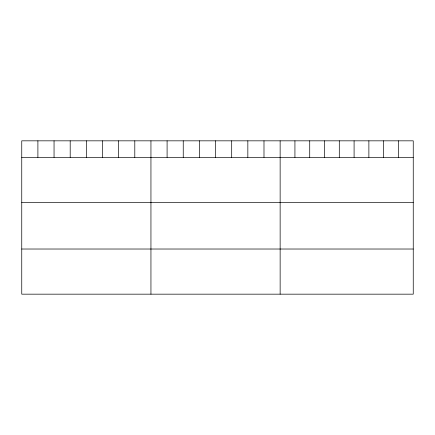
<?xml version="1.0" encoding="UTF-8"?>
<svg xmlns="http://www.w3.org/2000/svg" width="435" height="435" viewBox="0 0 435 435"><rect width="100%" height="100%" fill="white"/><g stroke="black" fill="none" stroke-linecap="round" stroke-linejoin="round"><path stroke-width="0.65" d="M413.25 157.345L413.25 294.169L21.75 294.169L21.75 140.831L413.25 140.831L413.25 157.345L21.75 157.345M21.75 202.498L413.25 202.498M21.75 249.021L413.25 249.021M398.46 140.831L398.46 157.345M383.67 140.831L383.67 157.345M368.88 140.831L368.88 157.345M354.09 140.831L354.09 157.345M339.3 140.831L339.3 157.345M324.51 140.831L324.51 157.345M309.72 140.831L309.72 157.345M294.93 140.831L294.93 157.345M280.14 140.831L280.14 294.169M263.991 140.831L263.991 157.345M247.841 140.831L247.841 157.345M231.692 140.831L231.692 157.345M215.542 140.831L215.542 157.345M199.393 140.831L199.393 157.345M183.244 140.831L183.244 157.345M167.094 140.831L167.094 157.345M150.945 140.831L150.945 294.169M134.796 140.831L134.796 157.345M118.646 140.831L118.646 157.345M102.497 140.831L102.497 157.345M86.347 140.831L86.347 157.345M70.198 140.831L70.198 157.345M54.049 140.831L54.049 157.345M37.899 140.831L37.899 157.345"/></g></svg>
